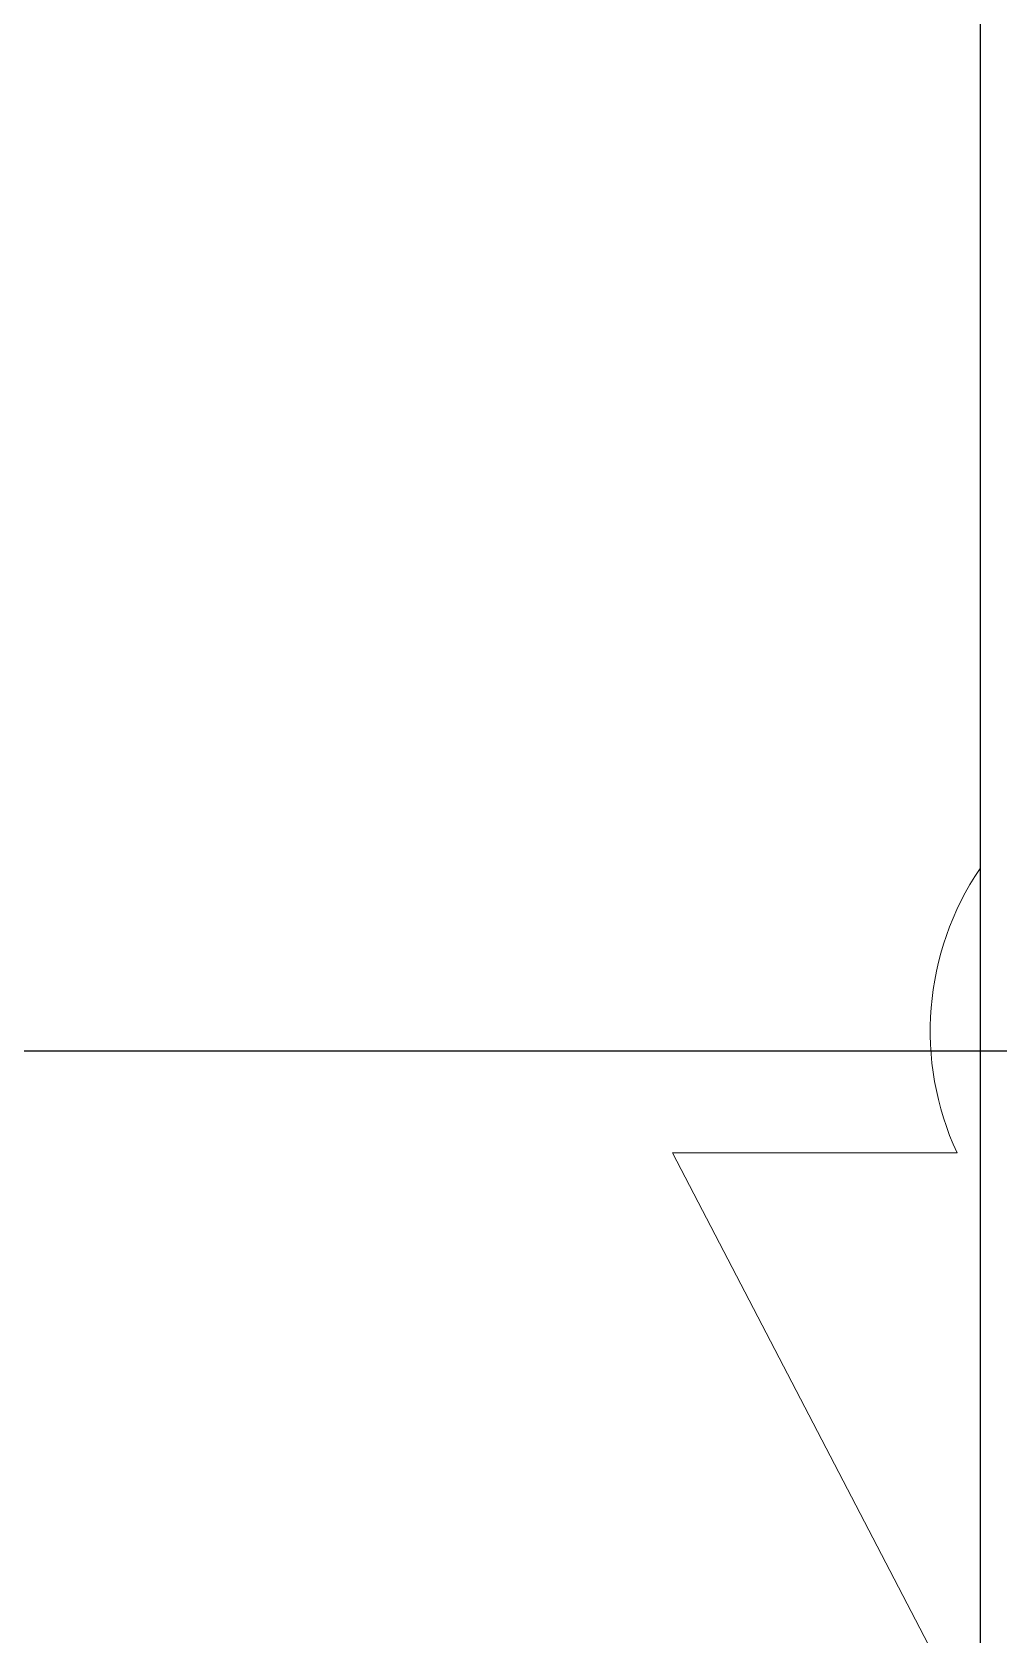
# Model space of a CAD drawing. Header units: millimetres. Extents: x 2148 to 2681, y 758 to 986.
# Drawn here: x 2429.54655 to 2429.55959, y 950.82143 to 950.84305 of the extents above; entities that cross this region are included whole.
import ezdxf

# ---------------------------------------------------------------- set-up
doc = ezdxf.new("R2010")
doc.units = ezdxf.units.MM
for name, color, linetype in [('0.4', 121, 'Continuous'), ('contrucion line05', 86, 'Continuous'), ('ELAYOUT', 4, 'Continuous')]:
    doc.layers.add(name, color=color, linetype=linetype)

msp = doc.modelspace()

# ---------------------------------------------------------------- linework, layer by layer
at = {"layer": '0.4', "color": 86, "lineweight": 0, "ltscale": 0.5}
for p, q in [((2429.559333733943, 950.8317705700174, -1.108796173853822e-08), (2429.559333733943, 950.8510831314924, -1.108796173853822e-08)), ((2429.559333733943, 950.8317705700174, -1.108796173853822e-08), (2429.559333733943, 950.8510831314924, -1.108796173853822e-08)), ((2429.559333733943, 950.8317705700174, -1.108796173853822e-08), (2429.559333733943, 950.8510831314924, -1.108796173853822e-08)), ((2429.559333733943, 950.8317705700174, -1.108796173853822e-08), (2429.559333733943, 950.8510831314924, -1.108796173853822e-08)), ((2429.559333733943, 950.8317705700174, -1.108796173853822e-08), (2429.559333733943, 950.8510831314924, -1.108796173853822e-08)), ((2429.559333733943, 950.8317705700174, -1.108796173853822e-08), (2429.559333733943, 950.8510831314924, -1.108796173853822e-08)), ((2429.559333733943, 950.8317705700174, -1.108796173853822e-08), (2429.559333733943, 950.8510831314924, -1.108796173853822e-08)), ((2429.559333733943, 950.8317705700174, -1.108796173853822e-08), (2429.559333733943, 950.8510831314924, -1.108796173853822e-08)), ((2429.559333733943, 950.8317705700174, -1.108796173853822e-08), (2429.559333733943, 950.8510831314924, -1.108796173853822e-08)), ((2429.559333733943, 950.8317705700174, -1.108796173853822e-08), (2429.559333733943, 950.8510831314924, -1.108796173853822e-08)), ((2429.562574466579, 950.8137498914875, -1.108796173853822e-08), (2429.555186367759, 950.8279350412047, -1.108796173853822e-08)), ((2429.555186367759, 950.8279350412047, -1.108796173853822e-08), (2429.559022912789, 950.8279350412047, -1.108796173853822e-08)), ((2429.562574466579, 950.8137498914875, -1.108796173853822e-08), (2429.555186367759, 950.8279350412047, -1.108796173853822e-08)), ((2429.555186367759, 950.8279350412047, -1.108796173853822e-08), (2429.559022912789, 950.8279350412047, -1.108796173853822e-08)), ((2429.562574466579, 950.8137498914875, -1.108796173853822e-08), (2429.555186367759, 950.8279350412047, -1.108796173853822e-08)), ((2429.555186367759, 950.8279350412047, -1.108796173853822e-08), (2429.559022912789, 950.8279350412047, -1.108796173853822e-08)), ((2429.562574466579, 950.8137498914875, -1.108796173853822e-08), (2429.555186367759, 950.8279350412047, -1.108796173853822e-08)), ((2429.555186367759, 950.8279350412047, -1.108796173853822e-08), (2429.559022912789, 950.8279350412047, -1.108796173853822e-08)), ((2429.562574466579, 950.8137498914875, -1.108796173853822e-08), (2429.555186367759, 950.8279350412047, -1.108796173853822e-08)), ((2429.555186367759, 950.8279350412047, -1.108796173853822e-08), (2429.559022912789, 950.8279350412047, -1.108796173853822e-08)), ((2429.562574466579, 950.8137498914875, -1.108796173853822e-08), (2429.555186367759, 950.8279350412047, -1.108796173853822e-08)), ((2429.555186367759, 950.8279350412047, -1.108796173853822e-08), (2429.559022912789, 950.8279350412047, -1.108796173853822e-08)), ((2429.562574466579, 950.8137498914875, -1.108796173853822e-08), (2429.555186367759, 950.8279350412047, -1.108796173853822e-08)), ((2429.555186367759, 950.8279350412047, -1.108796173853822e-08), (2429.559022912789, 950.8279350412047, -1.108796173853822e-08)), ((2429.562574466579, 950.8137498914875, -1.108796173853822e-08), (2429.555186367759, 950.8279350412047, -1.108796173853822e-08)), ((2429.555186367759, 950.8279350412047, -1.108796173853822e-08), (2429.559022912789, 950.8279350412047, -1.108796173853822e-08)), ((2429.562574466579, 950.8137498914875, -1.108796173853822e-08), (2429.555186367759, 950.8279350412047, -1.108796173853822e-08)), ((2429.555186367759, 950.8279350412047, -1.108796173853822e-08), (2429.559022912789, 950.8279350412047, -1.108796173853822e-08)), ((2429.562574466579, 950.8137498914875, -1.108796173853822e-08), (2429.555186367759, 950.8279350412047, -1.108796173853822e-08)), ((2429.555186367759, 950.8279350412047, -1.108796173853822e-08), (2429.559022912789, 950.8279350412047, -1.108796173853822e-08))]:
    msp.add_line(p, q, dxfattribs=at)
msp.add_arc((2429.562574466579, 950.82957759111, -1.108796173853822e-08), 0.003912991760613786, 145.9140895742902, 204.8199602772743, dxfattribs=at)
msp.add_arc((2429.562574466579, 950.82957759111, -1.108796173853822e-08), 0.003912991760613786, 145.9140895742902, 204.8199602772743, dxfattribs=at)
msp.add_arc((2429.562574466579, 950.82957759111, -1.108796173853822e-08), 0.003912991760613786, 145.9140895742902, 204.8199602772743, dxfattribs=at)
msp.add_arc((2429.562574466579, 950.82957759111, -1.108796173853822e-08), 0.003912991760613786, 145.9140895742902, 204.8199602772743, dxfattribs=at)
msp.add_arc((2429.562574466579, 950.82957759111, -1.108796173853822e-08), 0.003912991760613786, 145.9140895742902, 204.8199602772743, dxfattribs=at)
msp.add_arc((2429.562574466579, 950.82957759111, -1.108796173853822e-08), 0.003912991760613786, 145.9140895742902, 204.8199602772743, dxfattribs=at)
msp.add_arc((2429.562574466579, 950.82957759111, -1.108796173853822e-08), 0.003912991760613786, 145.9140895742902, 204.8199602772743, dxfattribs=at)
msp.add_arc((2429.562574466579, 950.82957759111, -1.108796173853822e-08), 0.003912991760613786, 145.9140895742902, 204.8199602772743, dxfattribs=at)
msp.add_arc((2429.562574466579, 950.82957759111, -1.108796173853822e-08), 0.003912991760613786, 145.9140895742902, 204.8199602772743, dxfattribs=at)
msp.add_arc((2429.562574466579, 950.82957759111, -1.108796173853822e-08), 0.003912991760613786, 145.9140895742902, 204.8199602772743, dxfattribs=at)
at = {"layer": 'contrucion line05', "ltscale": 0.5}
msp.add_line((2429.559333733943, 950.8510831314924, -1.108796173853822e-08), (2429.559333733943, 950.8199720981501, -1.108796173853822e-08), dxfattribs=at)
msp.add_line((2429.559333733943, 950.8510831314924, -1.108796173853822e-08), (2429.559333733943, 950.8199720981501, -1.108796173853822e-08), dxfattribs=at)
msp.add_line((2429.559333733943, 950.8510831314924, -1.108796173853822e-08), (2429.559333733943, 950.8199720981501, -1.108796173853822e-08), dxfattribs=at)
msp.add_line((2429.559333733943, 950.8510831314924, -1.108796173853822e-08), (2429.559333733943, 950.8199720981501, -1.108796173853822e-08), dxfattribs=at)
msp.add_line((2429.559333733943, 950.8510831314924, -1.108796173853822e-08), (2429.559333733943, 950.8199720981501, -1.108796173853822e-08), dxfattribs=at)
msp.add_line((2429.559333733943, 950.8510831314924, -1.108796173853822e-08), (2429.559333733943, 950.8199720981501, -1.108796173853822e-08), dxfattribs=at)
msp.add_line((2429.559333733943, 950.8510831314924, -1.108796173853822e-08), (2429.559333733943, 950.8199720981501, -1.108796173853822e-08), dxfattribs=at)
msp.add_line((2429.559333733943, 950.8510831314924, -1.108796173853822e-08), (2429.559333733943, 950.8199720981501, -1.108796173853822e-08), dxfattribs=at)
msp.add_line((2429.559333733943, 950.8510831314924, -1.108796173853822e-08), (2429.559333733943, 950.8199720981501, -1.108796173853822e-08), dxfattribs=at)
msp.add_line((2429.559333733943, 950.8510831314924, -1.108796173853822e-08), (2429.559333733943, 950.8199720981501, -1.108796173853822e-08), dxfattribs=at)
at = {"layer": 'ELAYOUT', "ltscale": 10}
msp.add_line((2428.208932927606, 950.8293112282844, -1.357348571316077e-08), (2431.407787035093, 950.8293112282844, -9.302158001018064e-09), dxfattribs=at)

doc.saveas('drawing.dxf')
